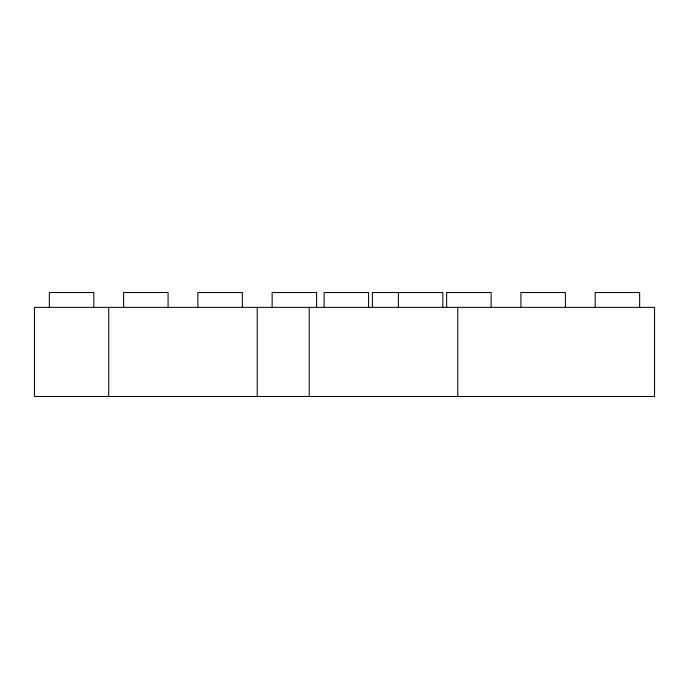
<?xml version="1.0" encoding="UTF-8"?>
<svg xmlns="http://www.w3.org/2000/svg" width="689" height="689" viewBox="0 0 689 689"><rect width="100%" height="100%" fill="white"/><g stroke="black" fill="none" stroke-linecap="round" stroke-linejoin="round"><path stroke-width="1.03" d="M639.65 307.372L639.65 292.515L595.184 292.515L595.184 307.372M565.393 307.372L565.393 292.515L520.918 292.515L520.918 307.372M491.128 307.372L491.128 292.515L446.653 292.515L446.653 307.372M457.754 307.372L457.754 396.485M442.855 307.372L442.855 292.515L372.396 292.515L372.396 307.372M398.388 292.515L398.388 307.372M368.589 307.372L368.589 292.515L324.123 292.515L324.123 307.372M316.604 307.372L316.604 292.515L272.138 292.515L272.138 307.372M309.223 307.372L309.223 396.485M257.238 307.372L257.238 396.485M242.347 307.372L242.347 292.515L197.872 292.515L197.872 307.372M168.082 307.372L168.082 292.515L123.607 292.515L123.607 307.372M108.716 307.372L108.716 396.485M93.816 307.372L93.816 292.515L49.35 292.515L49.35 307.372M654.55 307.372L34.45 307.372L34.45 396.485L654.55 396.485L654.55 307.372"/></g></svg>
